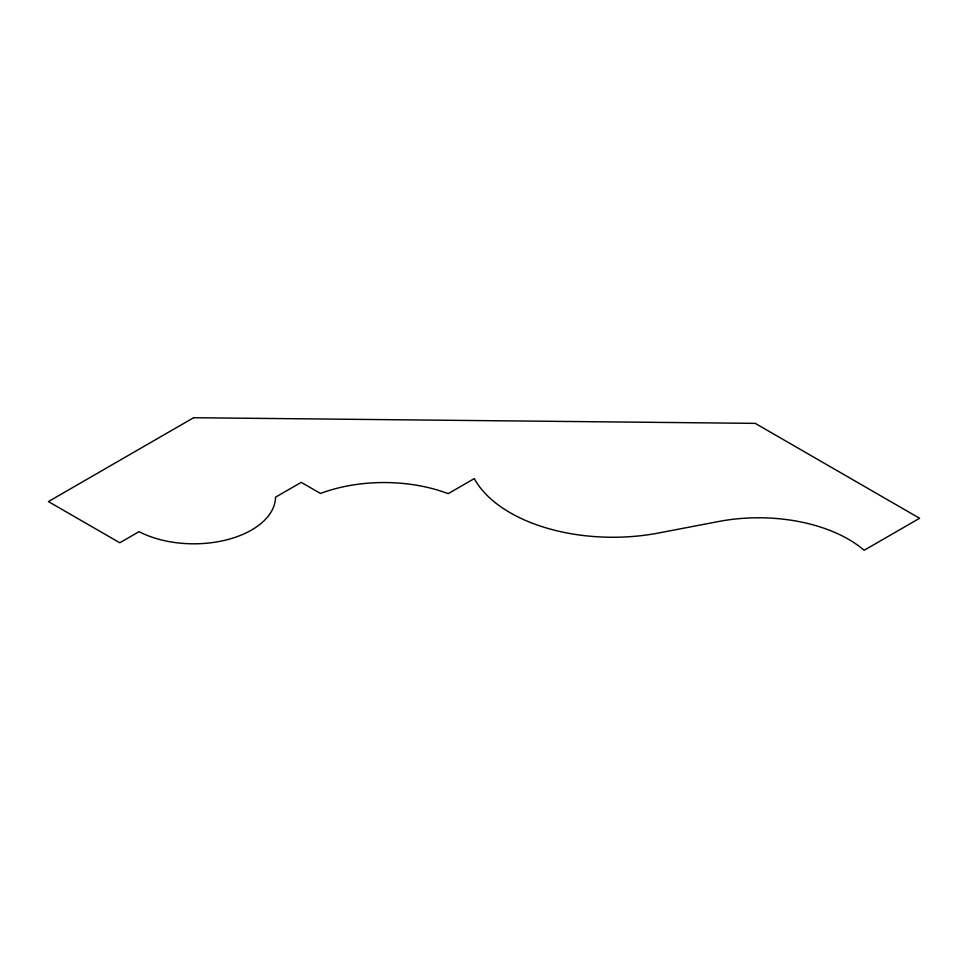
<?xml version="1.0" encoding="UTF-8"?>
<svg xmlns="http://www.w3.org/2000/svg" width="968" height="968" viewBox="0 0 968 968"><rect width="100%" height="100%" fill="white"/><g stroke="black" fill="none" stroke-linecap="round" stroke-linejoin="round"><path stroke-width="1.45" d="M193.636 417.716L48.4 501.569L119.79 542.782L139.053 531.662A81.735 47.19 0 0 0 226.585 539.854A81.735 47.19 0 0 0 275.541 497.177L301.217 482.354L320.481 493.462A116.305 67.155 0 0 1 448.172 493.668L474.284 478.591A145.26 83.865 0 0 0 658.53 533.005L718.607 521.51A127.098 73.386 0 0 1 864.146 550.284L919.6 518.279L755.221 423.367L193.636 417.716"/></g></svg>
